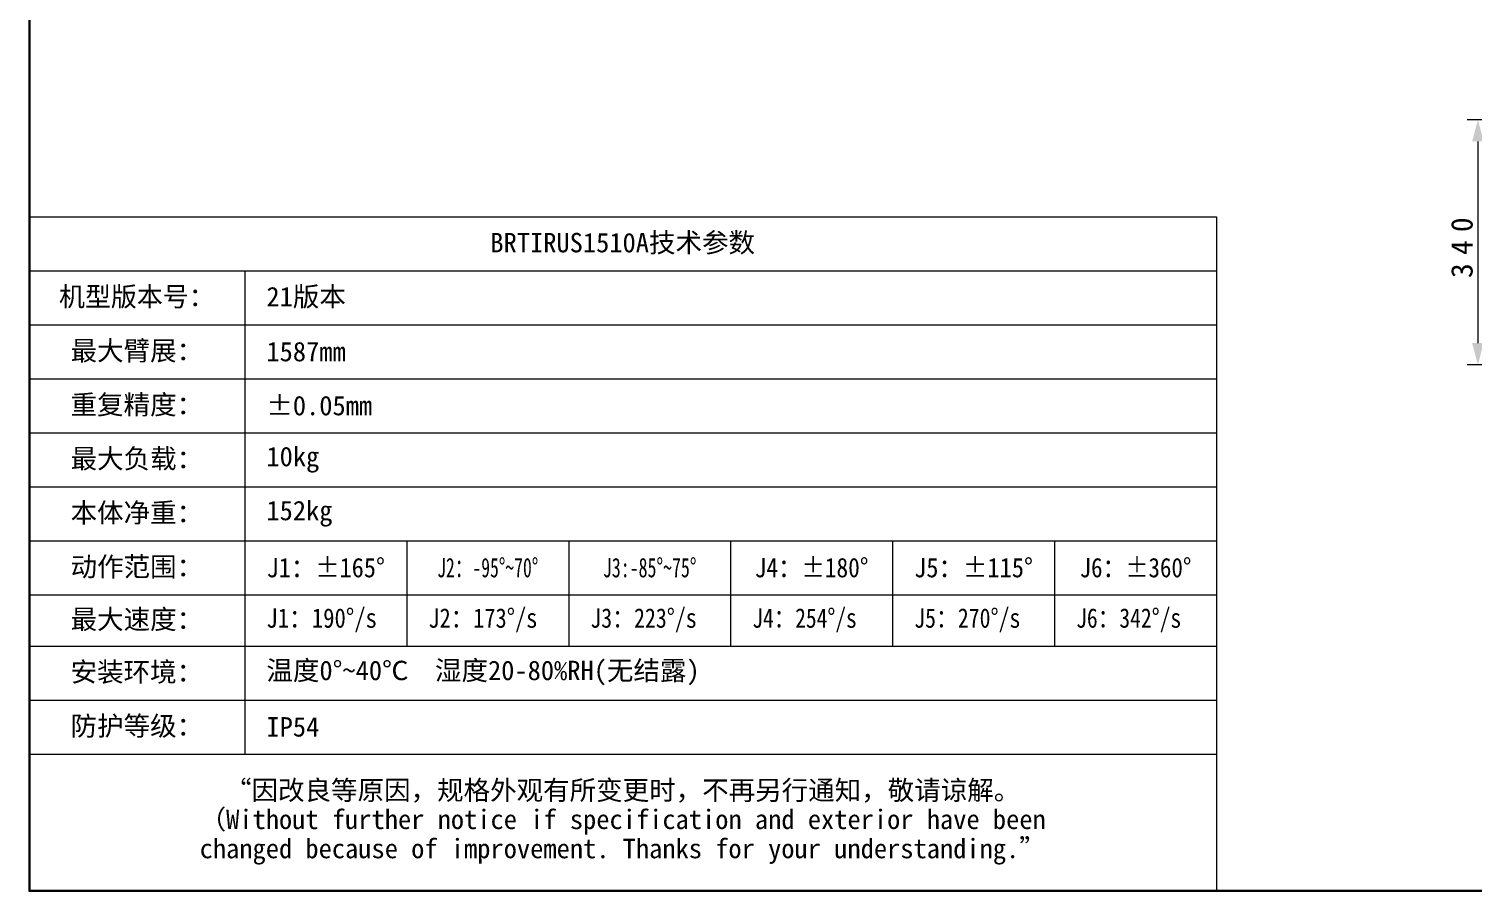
# Model space of a CAD drawing. Header units: millimetres. Extents: x 116 to 5831, y 100 to 4110.
# Drawn here: x 116 to 2791, y 100 to 1697 of the extents above; entities that cross this region are included whole.
import ezdxf

# ---------------------------------------------------------------- set-up
doc = ezdxf.new("R2010")
doc.units = ezdxf.units.MM
doc.header["$MEASUREMENT"] = 0
doc.layers.get('0').update_dxf_attribs({"lineweight": 18})
doc.layers.add('图层0000', color=7, linetype='Continuous', lineweight=25)
doc.dimstyles.new('线性样式 (GB)', dxfattribs={"dimtxt": 2, "dimasz": 2, "dimexe": 1, "dimexo": 0.5, "dimgap": 0.5, "dimtad": 1, "dimdsep": 46, "dimcen": -2.127267, "dimclrd": 7, "dimclre": 7, "dimclrt": 7, "dimadec": 0, "dimazin": 0, "dimtfac": 0.7, "dimtmove": 0, "dimatfit": 1, "dimfxl": 1, "dimfrac": 2, "dimtolj": 1, "dimtzin": 0, "dimlwd": 18, "dimlwe": 18, "dimarcsym": 0})

# ---------------------------------------------------------------- blocks, each defined once
blk = doc.blocks.new('DimBlk391')
at = {"layer": '图层0000', "color": 7, "linetype": 'Continuous', "lineweight": 18}
for p, q in [((3217.9, 1528.1), (2780.3, 1528.1)), ((2800.3, 1488.1), (2800.3, 1114.8)), ((3217.9, 1074.8), (2780.3, 1074.8))]:
    blk.add_line(p, q, dxfattribs=at)
at = {"layer": '图层0000', "color": 7, "linetype": 'Continuous', "lineweight": -3}
for points in [[(2811, 1488.1), (2800.3, 1528.1), (2789.6, 1488.1)], [(2789.6, 1114.8), (2800.3, 1074.8), (2811, 1114.8)]]:
    blk.add_solid(points, dxfattribs=at)
at = {"layer": '图层0000', "color": 7, "linetype": 'Continuous', "lineweight": 18, "insert": (2791.2, 1299.1), "char_height": 40, "attachment_point": 8, "rotation": 90, "line_spacing_factor": 1.2}
blk.add_mtext('\\T1.562500;\\W1;\\FSimSun|b0|i0;340', dxfattribs=at)
blk = doc.blocks.new('DrawingBlockBlk13')
at = {"layer": '图层0000', "color": 7, "linetype": 'Continuous', "lineweight": 18}
for p, q in [((117, 4103), (117, 101)), ((118, 4102), (118, 102))]:
    blk.add_line(p, q, dxfattribs=at)
blk = doc.blocks.new('DrawingBorderBlk13')
at = {"layer": '图层0000', "color": 7, "linetype": 'Continuous', "lineweight": 18}
for p, q in [((116, 4102), (116, 100)), ((117, 4101), (117, 101)), ((118, 4100), (118, 102)), ((116, 100), (5829.5, 100)), ((117, 101), (5828.5, 101)), ((118, 102), (5827.5, 102))]:
    blk.add_line(p, q, dxfattribs=at)

msp = doc.modelspace()

# ---------------------------------------------------------------- linework, layer by layer
at = {"layer": '图层0000', "color": 7, "linetype": 'Continuous', "lineweight": 18}
for p, q in [((116, 1348.779), (516, 1348.779)), ((116, 1348.779), (116, 1248.779)), ((516, 1348.779), (816, 1348.779)), ((816, 1348.779), (1116, 1348.779)), ((1116, 1348.779), (1416, 1348.779)), ((1416, 1348.779), (1716, 1348.779)), ((1716, 1348.779), (2016, 1348.779)), ((2016, 1348.779), (2316, 1348.779)), ((2316, 1348.779), (2316, 1248.779)), ((116, 1248.779), (116, 1148.779)), ((116, 1248.779), (516, 1248.779)), ((516, 1248.779), (816, 1248.779)), ((516, 1248.779), (516, 1148.779)), ((816, 1248.779), (1116, 1248.779)), ((1116, 1248.779), (1416, 1248.779)), ((1416, 1248.779), (1716, 1248.779)), ((1716, 1248.779), (2016, 1248.779)), ((2016, 1248.779), (2316, 1248.779)), ((2316, 1248.779), (2316, 1148.779)), ((116, 1148.779), (116, 1048.779)), ((116, 1148.779), (516, 1148.779)), ((516, 1148.779), (816, 1148.779)), ((516, 1148.779), (516, 1048.779)), ((816, 1148.779), (1116, 1148.779)), ((1116, 1148.779), (1416, 1148.779)), ((1416, 1148.779), (1716, 1148.779)), ((1716, 1148.779), (2016, 1148.779)), ((2016, 1148.779), (2316, 1148.779)), ((2316, 1148.779), (2316, 1048.779)), ((116, 1048.779), (116, 948.779)), ((116, 1048.779), (516, 1048.779)), ((516, 1048.779), (816, 1048.779)), ((516, 1048.779), (516, 948.779)), ((816, 1048.779), (1116, 1048.779)), ((1116, 1048.779), (1416, 1048.779)), ((1416, 1048.779), (1716, 1048.779)), ((1716, 1048.779), (2016, 1048.779)), ((2016, 1048.779), (2316, 1048.779)), ((2316, 1048.779), (2316, 948.779)), ((116, 948.779), (116, 848.779)), ((116, 948.779), (516, 948.779)), ((516, 948.779), (816, 948.779)), ((516, 948.779), (516, 848.779)), ((816, 948.779), (1116, 948.779)), ((1116, 948.779), (1416, 948.779)), ((1416, 948.779), (1716, 948.779)), ((1716, 948.779), (2016, 948.779)), ((2016, 948.779), (2316, 948.779)), ((2316, 948.779), (2316, 848.779)), ((116, 848.779), (116, 748.779)), ((116, 848.779), (516, 848.779)), ((516, 848.779), (816, 848.779)), ((516, 848.779), (516, 748.779)), ((816, 848.779), (1116, 848.779)), ((1116, 848.779), (1416, 848.779)), ((1416, 848.779), (1716, 848.779)), ((1716, 848.779), (2016, 848.779)), ((2016, 848.779), (2316, 848.779)), ((2316, 848.779), (2316, 748.779)), ((116, 748.779), (116, 648.779)), ((116, 748.779), (516, 748.779)), ((516, 748.779), (816, 748.779)), ((516, 748.779), (516, 648.779)), ((816, 748.779), (1116, 748.779)), ((816, 748.779), (816, 648.779)), ((1116, 748.779), (1416, 748.779)), ((1116, 748.779), (1116, 648.779)), ((1416, 748.779), (1716, 748.779)), ((1416, 748.779), (1416, 648.779)), ((1716, 748.779), (2016, 748.779)), ((1716, 748.779), (1716, 648.779)), ((2016, 748.779), (2316, 748.779)), ((2016, 748.779), (2016, 648.779)), ((2316, 748.779), (2316, 648.779)), ((116, 648.779), (116, 553.854)), ((116, 648.779), (516, 648.779)), ((516, 648.779), (816, 648.779)), ((516, 648.779), (516, 553.854)), ((816, 648.779), (1116, 648.779)), ((816, 648.779), (816, 553.854)), ((1116, 648.779), (1416, 648.779)), ((1116, 648.779), (1116, 553.854)), ((1416, 648.779), (1716, 648.779)), ((1416, 648.779), (1416, 553.854)), ((1716, 648.779), (2016, 648.779)), ((1716, 648.779), (1716, 553.854)), ((2016, 648.779), (2316, 648.779)), ((2016, 648.779), (2016, 553.854)), ((2316, 648.779), (2316, 553.854)), ((116, 553.854), (116, 453.854)), ((116, 553.854), (516, 553.854)), ((516, 553.854), (816, 553.854)), ((516, 553.854), (516, 453.854)), ((816, 553.854), (1116, 553.854)), ((1116, 553.854), (1416, 553.854)), ((1416, 553.854), (1716, 553.854)), ((1716, 553.854), (2016, 553.854)), ((2016, 553.854), (2316, 553.854)), ((2316, 553.854), (2316, 453.854)), ((116, 453.854), (116, 353.854)), ((116, 453.854), (516, 453.854)), ((516, 453.854), (816, 453.854)), ((516, 453.854), (516, 353.854)), ((816, 453.854), (1116, 453.854)), ((1116, 453.854), (1416, 453.854)), ((1416, 453.854), (1716, 453.854)), ((1716, 453.854), (2016, 453.854)), ((2016, 453.854), (2316, 453.854)), ((2316, 453.854), (2316, 353.854)), ((116, 353.854), (116, 100)), ((116, 353.854), (516, 353.854)), ((516, 353.854), (816, 353.854)), ((816, 353.854), (1116, 353.854)), ((1116, 353.854), (1416, 353.854)), ((1416, 353.854), (1716, 353.854)), ((1716, 353.854), (2016, 353.854)), ((2016, 353.854), (2316, 353.854)), ((2316, 353.854), (2316, 100)), ((116, 100), (516, 100)), ((516, 100), (816, 100)), ((816, 100), (1116, 100)), ((1116, 100), (1416, 100)), ((1416, 100), (1716, 100)), ((1716, 100), (2016, 100)), ((2016, 100), (2316, 100))]:
    msp.add_line(p, q, dxfattribs=at)

# ---------------------------------------------------------------- block references
for name in ['DrawingBorderBlk13', 'DrawingBlockBlk13']:
    msp.add_blockref(name, (0, 0))

# ---------------------------------------------------------------- texts
at = {"color": 7, "linetype": 'Continuous', "lineweight": -3, "char_height": 36, "line_spacing_factor": 0.9}
for s, insert, attachment_point in [('\\T1;\\W1;\\FSimSun|b0|i0;BRTIRUS1510A技术参数', (1216, 1298.779), 5), ('\\T1;\\W0.978899836540222;\\FSimSun|b0|i0;机型版本号：', (316, 1198.779), 5), ('\\T1;\\W1;\\FSimSun|b0|i0;21版本', (556, 1198.779), 4), ('\\T1;\\W1;\\FSimSun|b0|i0;最大臂展：', (316, 1098.779), 5), ('\\T1;\\W1;\\FSimSun|b0|i0;1587mm', (556, 1098.779), 4), ('\\T1;\\W1;\\FSimSun|b0|i0;重复精度：', (316, 998.779), 5), ('\\T1;\\W1;\\FSimSun|b0|i0;±0.05mm', (556, 998.779), 4), ('\\T1;\\W1;\\FSimSun|b0|i0;最大负载：', (316, 898.779), 5), ('\\T1;\\W1;\\FSimSun|b0|i0;10kg', (556, 898.779), 4), ('\\T1;\\W1;\\FSimSun|b0|i0;本体净重：', (316, 798.779), 5), ('\\T1;\\W1;\\FSimSun|b0|i0;152kg', (556, 798.779), 4), ('\\T1;\\W1;\\FSimSun|b0|i0;动作范围：', (316, 698.779), 5), ('\\T1;\\W0.918581664562225;\\FSimSun|b0|i0;J1：±165°', (666, 698.779), 5), ('\\T1;\\W0.666284263134003;\\FSimSun|b0|i0;J2：-95°~70°', (966, 698.779), 5), ('\\T1;\\W0.675548851490021;\\FSimSun|b0|i0;J3:-85°~75°', (1266, 698.779), 5), ('\\T1;\\W0.882754862308502;\\FSimSun|b0|i0;J4：±180°', (1566, 698.779), 5), ('\\T1;\\W0.923184275627136;\\FSimSun|b0|i0;J5：±115°', (1866, 698.779), 5), ('\\T1;\\W0.867812931537628;\\FSimSun|b0|i0;J6：±360°', (2166, 698.779), 5), ('\\T1;\\W1;\\FSimSun|b0|i0;最大速度：', (316, 601.317), 5), ('\\T1;\\W0.857869386672974;\\FSimSun|b0|i0;J1：190°/s ', (556, 601.317), 4), ('\\T1;\\W0.846567928791046;\\FSimSun|b0|i0;J2：173°/s', (856, 601.317), 4), ('\\T1;\\W0.826193630695343;\\FSimSun|b0|i0;J3：223°/s       ', (1156, 601.317), 4), ('\\T1;\\W0.811468303203583;\\FSimSun|b0|i0;J4：254°/s   ', (1456, 601.317), 4), ('\\T1;\\W0.824345469474792;\\FSimSun|b0|i0;J5：270°/s', (1756, 601.317), 4), ('\\T1;\\W0.816045045852661;\\FSimSun|b0|i0;J6：342°/s', (2056, 601.317), 4), ('\\T1;\\W1;\\FSimSun|b0|i0;安装环境：', (316, 503.854), 5), ('\\T1;\\W1;\\FSimSun|b0|i0;温度0°~40℃  湿度20-80%RH(无结露)', (556, 503.854), 4), ('\\T1;\\W1;\\FSimSun|b0|i0;防护等级：', (316, 403.854), 5), ('\\T1;\\W1;\\FSimSun|b0|i0;IP54', (556, 403.854), 4), ('\\T1;\\W1;\\FSimSun|b0|i0;“因改良等原因，规格外观有所变更时，不再另行通知，敬请谅解。\\P（Without further notice if specification and exterior have been \\Pchanged because of improvement. Thanks for your understanding.”', (1216, 226.927), 5)]:
    msp.add_mtext(s, dxfattribs=dict(at, insert=insert, attachment_point=attachment_point))

# ---------------------------------------------------------------- dimensions: what is measured, and where the dimension line sits
at = {"layer": '图层0000', "color": 7, "linetype": 'Continuous', "lineweight": -3}
dim = msp.add_linear_dim(base=(2800.306, 1074.794), p1=(3227.915, 1528.128), p2=(3227.915, 1074.794), angle=270, text='\\T1.25;\\W1;\\FSimSun;<>', dimstyle='线性样式 (GB)', override={"dimscale": 1, "dimtxt": 40, "dimasz": 40, "dimexe": 20, "dimexo": 10, "dimgap": 10, "dimtad": 1, "dimtih": 0, "dimtoh": 0, "dimdec": 2, "dimlfac": 0.75, "dimrnd": 0, "dimzin": 8, "dimdsep": 46, "dimlunit": 2, "dimpost": '<>', "dimtxsty": 'Standard', "dimsah": 0, "dimtsz": 0, "dimcen": -42.545342, "dimdle": 0, "dimse1": 0, "dimse2": 0, "dimsd1": 0, "dimsd2": 0, "dimclrd": 7, "dimclre": 7, "dimclrt": 7, "dimaunit": 0, "dimadec": 0, "dimazin": 2, "dimtol": 0, "dimlim": 0, "dimtp": 0, "dimtm": 0, "dimtfac": 0.7, "dimtdec": 2, "dimtix": 0, "dimtofl": 1, "dimtmove": 0, "dimatfit": 1, "dimtfillclr": 0, "dimfrac": 2, "dimtzin": 0, "dimlwd": 18, "dimlwe": 18}, dxfattribs=at)
dim.commit()
dim.dimension.update_dxf_attribs({"geometry": 'DimBlk391', "text_midpoint": (2800.306, 1299.063), "dimtype": 160})

doc.saveas('drawing.dxf')
